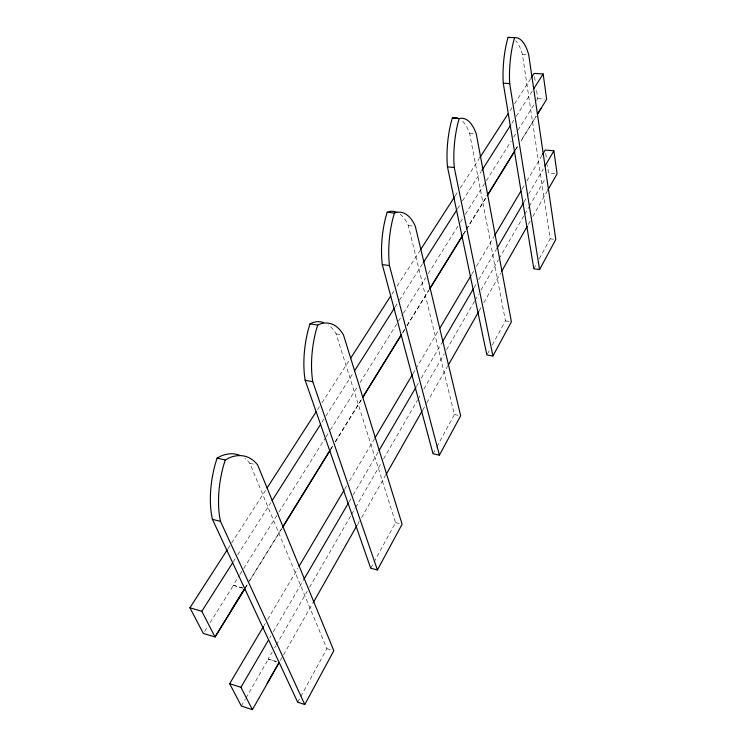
<?xml version="1.0" encoding="UTF-8"?>
<svg xmlns="http://www.w3.org/2000/svg" width="747" height="747" viewBox="0 0 747 747"><rect width="100%" height="100%" fill="white"/><g stroke="black" fill="none" stroke-linecap="round" stroke-linejoin="round"><path stroke-width="0.56" stroke-dasharray="3.73 2.8" d="M297.68 702.245L326.878 648.657L249.75 463.159A77.52 40.347 -73.8 0 0 245.137 458.509M370.699 568.215L373.453 563.154M374.004 562.136L395.527 522.639L336.047 333.75A69.284 33.876 -78.6 0 0 328.232 324.87M433.027 453.793L436.313 447.761M436.864 446.753L454.4 414.557L408.292 225.435A63.42 28.479 -81.8 0 0 399.813 214.006M487.408 353.975L490.135 348.961M492.329 344.937L505.448 320.846L469.639 133.433A58.948 24.091 -83.9 0 0 461.497 120.286M533.816 268.78L537.084 262.785M539.259 258.789L550.137 238.816L522.396 54.326A55.334 20.533 -85.1 0 0 515.729 40.777M280.34 660.535L312.535 603.548M357.58 524.693L359.27 521.443M361.613 517.596L385.228 475.83M422.718 410.131L426.182 403.856M426.761 402.848L447.528 366.347M479.21 310.78L480.984 307.559M483.823 302.675L500.602 273.094M528.288 224.436L530.594 220.384M532.816 216.499L547.28 191.055M275.923 661.581L268.182 659.013L272.263 651.935M274.597 647.892L275.764 645.875M276.343 644.866L307.241 591.297M309.575 587.254L350.969 515.495M351.548 514.487L355.049 508.418M355.637 507.409L381.287 462.944M383.613 458.901L417.433 400.28M418.012 399.262L420.925 394.211M423.838 389.159L444.25 353.789M446.575 349.745L474.56 301.228M475.148 300.219L478.64 294.159M480.975 290.116L498.464 259.788M499.043 258.779L524.114 215.323M524.693 214.314L528.783 207.236M529.362 206.228L545.366 178.486M241.328 706.018L245.343 699.052M245.912 698.053L268.294 659.246M269.779 637.854L270.956 635.846M273.299 631.822L303.235 580.494M349.026 502.003L352.547 495.961M353.135 494.962L378.374 451.683M416.527 386.274L418.292 383.258M421.224 378.225L441.766 343.004M474.056 287.651L476.399 283.627M478.752 279.602L496.363 249.414M523.955 202.12L528.064 195.07M528.643 194.071L543.293 168.953M264.055 625.528L265.241 623.521M267.613 619.515L297.866 568.346M344.731 489.089L346.505 486.073M349.475 481.059L374.387 438.919M412.951 373.705L415.323 369.69M415.92 368.691L439.049 329.567M471.674 274.382L474.056 270.367M476.427 266.352L494.225 236.257M522.106 189.103L524.478 185.088M526.85 181.073L541.977 155.497M245.389 587.768L247.229 584.789M249.675 580.811L282.123 528.204M330.491 449.787L332.938 445.819M335.384 441.85L361.716 399.159M402.736 332.658L404.575 329.679M407.022 325.711L429.058 289.976M463.345 234.39L465.792 230.412M466.408 229.422L486.614 196.666M515.383 150.007L518.446 145.049M520.892 141.08L536.197 116.261L520.958 140.95M244.661 588.505L247.724 583.547M248.34 582.557L282.03 527.97M330.426 449.573L332.882 445.604M335.328 441.636L361.062 399.962M402.717 332.48L404.557 329.502M407.003 325.533L428.451 290.798M463.364 234.231L465.82 230.263M466.427 229.273L486.642 196.526M515.439 149.886L518.502 144.918M242.7 588.188L233.167 585.284L239.357 575.395M239.983 574.406L243.074 569.457M243.69 568.467L278.36 513.077M278.986 512.087L325.421 437.891M326.037 436.902L329.754 430.972M330.37 429.983L357.608 386.451M360.091 382.501L397.852 322.153M398.468 321.163L402.81 314.244M403.427 313.254L425.715 277.641M428.19 273.682L459.76 223.241M460.385 222.251L462.86 218.292M465.334 214.333L485.765 181.689M486.39 180.699L511.153 141.136M513.628 137.177L517.344 131.239M517.96 130.249L534.376 104.02M536.626 100.425L537.756 98.623L536.262 88.295M204.566 631.476L207.619 626.593M210.066 622.681L233.297 585.555M233.279 561.772L235.156 558.821M237.658 554.89L270.759 502.768M321.985 422.13L325.113 417.209M325.739 416.228L353.219 372.958M395.079 307.073L398.823 301.172M399.449 300.191L422.569 263.803M457.547 208.73L460.049 204.799M462.542 200.859L481.283 171.362M511.9 123.171L513.768 120.22M516.27 116.289L532.49 90.76M227.91 548.802L231.066 543.9M231.691 542.92L266.418 489.005M317.55 409.608L319.445 406.667M321.976 402.745L349.12 360.605M392.044 293.945L393.94 291.003M397.096 286.101L419.823 250.815M455.175 195.929L457.706 192.007M460.227 188.085L479.163 158.681M510.098 110.649L511.994 107.708M514.524 103.786L530.65 78.752M522.414 54.419L527.671 54.727M537.756 98.623L544.451 99.118M469.667 133.526L474.102 133.918M554.946 173.621L548.541 172.977L547.374 164.947M550.137 238.816L553.536 239.236M408.32 225.519L413.343 226.154M505.448 320.846L509.417 321.462M336.094 333.844L340.352 334.572M454.4 414.557L458.565 415.369M249.806 463.252L255.446 464.541M395.527 522.639L401.008 523.946M233.167 585.284L242.57 587.926M326.878 648.657L331.836 650.114M268.182 659.013L276.904 661.674M534.6 76.829L535.431 82.562M545.712 153.471L546.543 159.204"/><path stroke-width="1.12" d="M508.063 37.462L506.896 41.655A54.176 19.422 -85.4 0 0 503.245 83.048L533.816 268.78L539.586 269.564L555.805 239.516L528.727 54.783A55.465 20.337 -85.1 0 0 516.336 37.686L508.063 37.462L509.874 37.35M514.543 37.798L513.385 42.009A54.298 19.235 -85.4 0 0 509.678 83.496L539.586 269.564M492.917 356.011L511.396 321.78L476.297 134.03A59.097 23.867 -83.8 0 0 461.31 118.194L459.19 118.596L457.883 123.208A57.696 22.494 -84.3 0 0 454.241 167.412L492.917 356.011L486.857 354.984L447.444 166.721A57.556 22.718 -84.4 0 1 451.029 122.62L452.346 118.026L454.484 117.624A58.948 24.091 -83.9 0 1 458.107 118.287M387.198 212.213L385.704 217.302A61.674 26.78 -82.7 0 0 382.268 264.457L433.027 453.793L439.404 455.138L460.656 415.771L415.323 226.313A63.598 28.227 -81.8 0 0 396.993 212.288L394.444 213.091L387.198 212.213L389.766 211.42A63.42 28.479 -81.8 0 1 397.264 212.493M394.444 213.091L392.959 218.199A61.842 26.537 -82.6 0 0 389.458 265.474L439.404 455.138M377.412 569.952L402.11 524.217L343.508 335.029A69.49 33.587 -78.6 0 0 320.799 323.759L317.69 325.113L315.981 330.809A67.146 31.523 -79.9 0 0 312.741 381.596L377.412 569.952L370.699 568.215L305.121 380.13A66.95 31.804 -79.9 0 1 308.296 329.492L310.005 323.806L313.142 322.471A69.284 33.876 -78.6 0 1 323.554 322.527M225.267 460.003L223.269 466.455A74.401 37.574 -75.8 0 0 220.458 521.275L304.776 704.514L333.825 650.702L257.659 464.97A77.772 40.03 -73.9 0 0 229.124 457.902L225.267 460.003L217.106 458.126L215.108 464.559A74.168 37.882 -75.7 0 0 212.372 519.202L297.68 702.245L304.776 704.514M267.127 683.356L279.079 662.346M313.189 602.754L356.954 525.496M385.825 475.017L422.148 410.953M448.079 365.526L478.678 311.611M501.695 271.245L527.139 226.462M547.812 190.14L557.085 173.836L553.872 150.829L545.207 150.026L542.509 154.582M263.458 626.537L229.656 683.71L241.328 706.018L252.411 709.65L279.191 662.58M252.411 709.65L240.926 687.324L268.603 639.871M303.824 579.495L348.438 503.011M378.962 450.684L415.939 387.282M442.355 341.995L473.467 288.659M496.951 248.406L523.367 203.128M545.039 165.965L553.872 150.829M299.052 566.338L344.134 490.088M374.985 437.919L412.353 374.714M439.647 328.559L471.086 275.382M494.813 235.258L520.92 191.111M282.74 527.214L329.875 450.777M362.939 397.18L401.512 334.637M429.674 288.977L462.729 235.38M487.221 195.677L514.776 151.006M537.429 114.272L541.099 108.324M231.393 610L244.661 588.505M282.646 526.98L329.819 450.572M362.893 396.984L401.494 334.46M429.674 288.818L462.757 235.23M487.259 195.537L514.823 150.875M537.457 114.226L546.683 99.286L543.144 73.981L534.096 73.393L531.22 77.856M227.275 549.783L189.915 607.787L203.343 633.428L215.033 636.976L244.773 588.757L215.033 636.976L201.821 611.289L232.653 562.752M272.011 500.798L320.743 424.091M354.47 370.988L394.453 308.053M423.185 262.813L456.921 209.711M481.908 170.381L510.649 125.141M533.731 88.809L543.144 73.981M267.043 488.024L316.289 411.569M350.38 358.644L390.784 295.905M420.458 249.834L454.55 196.909M479.798 157.701L508.212 113.591M217.106 458.126L220.981 456.034A77.52 40.347 -73.8 0 1 239.843 455.381M503.254 83.16L509.687 83.608M452.346 118.026L459.19 118.596M447.462 166.833L454.26 167.524M382.287 264.569L389.476 265.587M310.005 323.806L317.69 325.113M305.149 380.251L312.769 381.717M212.409 519.324L220.496 521.397M189.915 607.787L201.821 611.289M229.656 683.71L240.926 687.324"/></g></svg>
